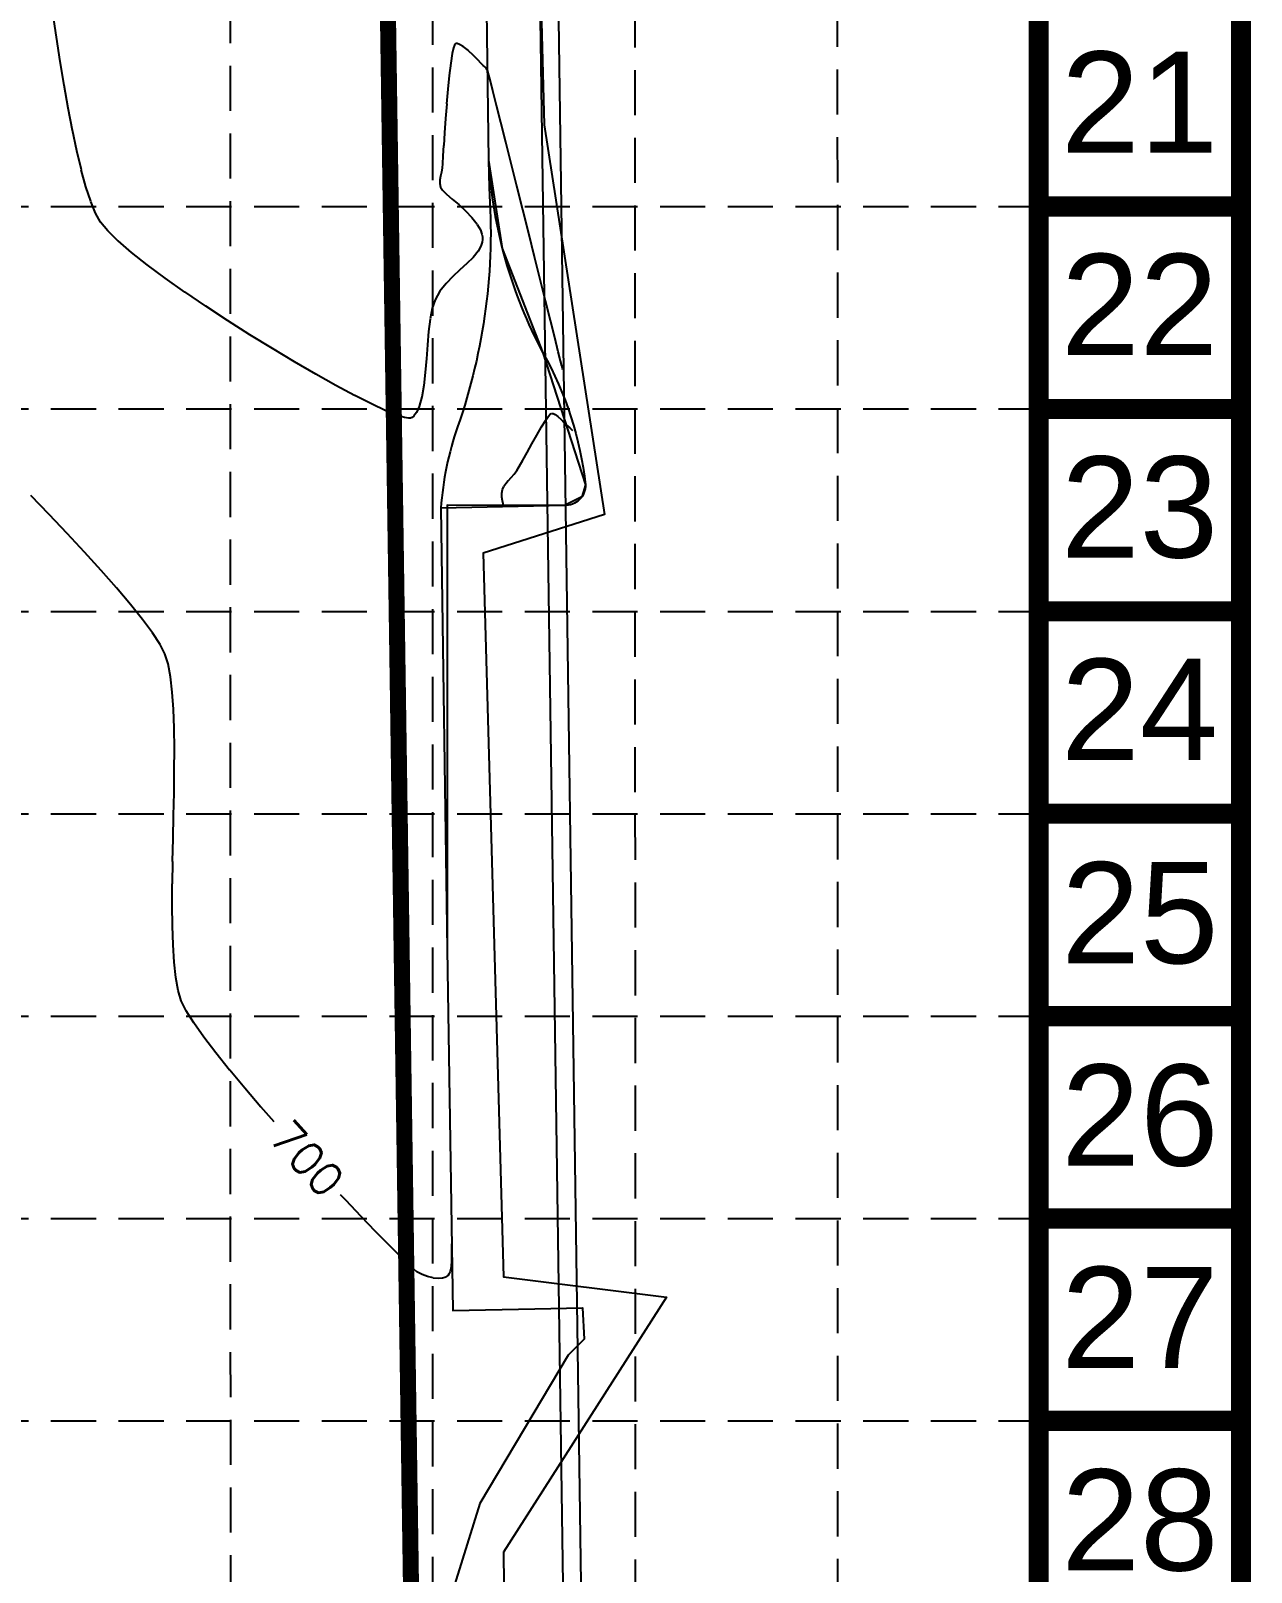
# Model space of a CAD drawing. Extents: x 5513 to 6525, y 3862 to 5479.
# Drawn here: x 6372.6 to 6524.7, y 4752.6 to 4944.7 of the extents above; entities that cross this region are included whole.
import ezdxf
from ezdxf.enums import TextEntityAlignment as Align

# ---------------------------------------------------------------- set-up
doc = ezdxf.new("R2010")
doc.units = 0
doc.header["$LTSCALE"] = 50
doc.header["$MEASUREMENT"] = 0
doc.linetypes.add('DAREA', pattern=[0.45, 0.35, -0.1])
doc.linetypes.add('HIDDEN', pattern=[0.375, 0.25, -0.125])
for name, color, linetype in [('BASE', 7, 'Continuous'), ('C-DRNA-E', 11, 'DAREA'), ('C-STRM-PIPE-E', 14, 'Continuous'), ('CONT-MJR', 6, 'Continuous'), ('CONT-MNR', 14, 'Continuous'), ('GRID', 254, 'HIDDEN'), ('v-pave-back-e', 6, 'Continuous'), ('v-prop-line', 3, 'Continuous'), ('v-site-walk-e', 14, 'Continuous'), ('v-topo-bndy', 140, 'Continuous'), ('V-TOPO-BNDY-2', 7, 'Continuous'), ('v-watr-strc-e', 2, 'Continuous')]:
    doc.layers.add(name, color=color, linetype=linetype)
doc.styles.add('L80', font='simplex', dxfattribs={"height": 4})
doc.styles.get("Standard").update_dxf_attribs({"font": 'ARIAL.TTF'})

msp = doc.modelspace()

# ---------------------------------------------------------------- linework, layer by layer
at = {"layer": 'BASE', "const_width": 2.52}
for points in [[(6523.47, 3863.46), (6523.47, 5477.65), (5514.6, 5477.65), (5514.6, 3863.46)], [(6498.25, 3888.68), (6498.25, 5452.43), (5539.82, 5452.43), (5539.82, 3888.68)]]:
    msp.add_lwpolyline(points, close=True, dxfattribs=at)
for points in [[(6523.47, 4922.77), (6498.25, 4922.77)], [(6523.47, 4897.55), (6498.25, 4897.55)], [(6523.47, 4872.33), (6498.25, 4872.33)], [(6523.47, 4847.11), (6498.25, 4847.11)], [(6523.47, 4821.89), (6498.25, 4821.89)], [(6523.47, 4796.67), (6498.25, 4796.67)], [(6523.47, 4771.44), (6498.25, 4771.44)]]:
    msp.add_lwpolyline(points, dxfattribs=at)
at = {"layer": 'C-DRNA-E', "color": 7, "const_width": 2, "flags": 128}
msp.add_lwpolyline([(5728.77, 4476.01), (6423.84, 4489.8), (6414.53, 5124.61), (6036.52, 5117.29), (6006.42, 5046.81), (5930.42, 4919.4)], dxfattribs=at)
at = {"layer": 'C-STRM-PIPE-E', "color": 7}
for p, q in [((6433.47, 5130.69), (6442.71, 4490.07)), ((6435.73, 5130.12), (6444.96, 4490.1))]:
    msp.add_line(p, q, dxfattribs=at)
at = {"layer": 'CONT-MJR', "color": 42, "extrusion": (0.721404, 0.692514, 0), "elevation": 7981.4}
msp.add_lwpolyline([(-891.08, 700), (-887.79, 700)], dxfattribs=at)
at = {"layer": 'CONT-MJR', "color": 42, "elevation": 700}
for points in [[(6377.15, 4882.04), (6374.9, 4884.41)], [(6379.32, 4879.69), (6377.15, 4882.04)], [(6383.3, 4875.24), (6381.38, 4877.42)], [(6386.54, 4871.32), (6385.03, 4873.2)], [(6387.79, 4869.65), (6386.54, 4871.32)], [(6389.74, 4865.77), (6389.34, 4867.03)], [(6390.41, 4860.12), (6390.26, 4862.27)], [(6390.49, 4857.75), (6390.41, 4860.12)], [(6390.51, 4852.51), (6390.52, 4855.2)], [(6390.48, 4849.73), (6390.51, 4852.51)], [(6390.36, 4844.01), (6390.42, 4846.88)], [(6390.27, 4838.38), (6390.31, 4841.17)], [(6390.28, 4833.13), (6390.26, 4835.69)], [(6390.5, 4828.6), (6390.36, 4830.76)], [(6392.96, 4821.04), (6392, 4822.56)], [(6394.2, 4819.27), (6392.96, 4821.04)], [(6395.7, 4817.3), (6394.2, 4819.27)], [(6411.89, 4798.93), (6411.23, 4799.63)], [(6413.82, 4796.89), (6411.89, 4798.93)], [(6415.6, 4795.05), (6413.82, 4796.89)], [(6418.53, 4792.08), (6417.19, 4793.43)], [(6425.06, 4792.88), (6425.08, 4792.28)], [(6420.35, 4790.34), (6419.6, 4791.04)], [(6425.08, 4791.45), (6425.02, 4790.63)], [(6425.08, 4792.28), (6425.08, 4791.45)], [(6422.09, 4789.43), (6421.4, 4789.7)], [(6422.78, 4789.25), (6422.09, 4789.43)], [(6423.92, 4789.21), (6423.44, 4789.17)], [(6424.24, 4789.3), (6423.92, 4789.21)], [(6424.43, 4789.4), (6424.24, 4789.3)], [(6424.89, 4790.06), (6424.74, 4789.71)]]:
    msp.add_lwpolyline(points, dxfattribs=at)
at = {"layer": 'CONT-MJR', "color": 42, "extrusion": (0.740696, 0.67184, 0), "elevation": 8003.51}
msp.add_lwpolyline([(-674.59, 700), (-671.51, 700)], dxfattribs=at)
at = {"layer": 'CONT-MJR', "color": 42, "extrusion": (0.762843, 0.646583, 0), "elevation": 8021.71}
msp.add_lwpolyline([(-410.97, 700), (-408.29, 700)], dxfattribs=at)
at = {"layer": 'CONT-MJR', "color": 42, "extrusion": (0.835741, 0.549123, 0), "elevation": 8012.57}
msp.add_lwpolyline([(560.36, 700), (562.08, 700)], dxfattribs=at)
at = {"layer": 'CONT-MJR', "color": 42, "extrusion": (0.887516, 0.460778, 0), "elevation": 7913.26}
msp.add_lwpolyline([(1375.5, 700), (1376.82, 700)], dxfattribs=at)
at = {"layer": 'CONT-MJR', "color": 42, "extrusion": (0.982559, 0.185949, 0), "elevation": 7183.08}
msp.add_lwpolyline([(3591.11, 700), (3592.74, 700)], dxfattribs=at)
at = {"layer": 'CONT-MJR', "color": 42, "extrusion": (0.993446, 0.1143, 0), "elevation": 6904.14}
msp.add_lwpolyline([(4100, 700), (4101.91, 700)], dxfattribs=at)
at = {"layer": 'CONT-MJR', "color": 42, "extrusion": (0.999923, 0.012407, 0), "elevation": 6450.27}
msp.add_lwpolyline([(4775.54, 700), (4778.09, 700)], dxfattribs=at)
at = {"layer": 'CONT-MJR', "color": 42, "extrusion": (0.999819, -0.019029, 0), "elevation": 6297.04}
msp.add_lwpolyline([(4967.6, 700), (4970.45, 700)], dxfattribs=at)
at = {"layer": 'CONT-MJR', "color": 42, "extrusion": (0.999811, -0.019459, 0), "elevation": 6294.89}
msp.add_lwpolyline([(4964.6, 700), (4967.45, 700)], dxfattribs=at)
at = {"layer": 'CONT-MJR', "color": 42, "extrusion": (0.99999, -0.004425, 0), "elevation": 6368.79}
msp.add_lwpolyline([(4863.92, 700), (4866.61, 700)], dxfattribs=at)
at = {"layer": 'CONT-MJR', "color": 42, "extrusion": (0.999484, 0.032122, 0), "elevation": 6542.23}
msp.add_lwpolyline([(4622.99, 700), (4625.37, 700)], dxfattribs=at)
at = {"layer": 'CONT-MJR', "color": 42, "extrusion": (0.994005, 0.109337, 0), "elevation": 6880.13}
msp.add_lwpolyline([(4099.02, 700), (4100.93, 700)], dxfattribs=at)
at = {"layer": 'CONT-MJR', "color": 42, "extrusion": (0.983839, 0.179055, 0), "elevation": 7151.67}
msp.add_lwpolyline([(3602.76, 700), (3604.4, 700)], dxfattribs=at)
at = {"layer": 'CONT-MJR', "color": 42, "extrusion": (0.95675, 0.290913, 0), "elevation": 7518.26}
msp.add_lwpolyline([(2755.84, 700), (2757.18, 700)], dxfattribs=at)
at = {"layer": 'CONT-MJR', "color": 42, "extrusion": (0.895667, 0.444726, 0), "elevation": 7869.82}
msp.add_lwpolyline([(1476.72, 700), (1478.11, 700)], dxfattribs=at)
at = {"layer": 'CONT-MJR', "color": 42, "extrusion": (0.780415, 0.625262, 0), "elevation": 8003.37}
msp.add_lwpolyline([(-242.23, 700), (-239.49, 700)], dxfattribs=at)
at = {"layer": 'CONT-MJR', "color": 42, "extrusion": (0.768436, 0.639926, 0), "elevation": 7997.35}
msp.add_lwpolyline([(-396.67, 700), (-393.73, 700)], dxfattribs=at)
at = {"layer": 'CONT-MJR', "color": 42, "extrusion": (0.758929, 0.651174, 0), "elevation": 7990.64}
msp.add_lwpolyline([(-517.49, 700), (-514.4, 700)], dxfattribs=at)
at = {"layer": 'CONT-MJR', "color": 42, "extrusion": (0.751136, 0.660148, 0), "elevation": 7983.93}
msp.add_lwpolyline([(-614.9, 700), (-612.42, 700)], dxfattribs=at)
at = {"layer": 'CONT-MJR', "color": 42, "extrusion": (0.714331, 0.699808, 0), "elevation": 7938.48}
msp.add_lwpolyline([(-1066.7, 700), (-1064.44, 700)], dxfattribs=at)
at = {"layer": 'CONT-MJR', "color": 42, "extrusion": (0.998746, -0.050062, 0), "elevation": 6177.05}
msp.add_lwpolyline([(5109.11, 700), (5108.91, 700)], dxfattribs=at)
at = {"layer": 'CONT-MJR', "color": 42, "extrusion": (1, 0.00087681, 0), "elevation": 6429.26}
msp.add_lwpolyline([(4787.63, 700), (4787.25, 700)], dxfattribs=at)
at = {"layer": 'CONT-MJR', "color": 42, "extrusion": (0.994053, -0.108897, 0), "elevation": 5864.87}
msp.add_lwpolyline([(5464.73, 700), (5464.64, 700)], dxfattribs=at)
at = {"layer": 'CONT-MJR', "color": 42, "extrusion": (-0.698507, -0.715604, 0), "elevation": -7912.62}
msp.add_lwpolyline([(1247.32, 700), (1245.83, 700)], dxfattribs=at)
at = {"layer": 'CONT-MJR', "color": 42, "extrusion": (-0.625804, -0.779981, 0), "elevation": -7754.25}
msp.add_lwpolyline([(2010.44, 700), (2009.94, 700)], dxfattribs=at)
at = {"layer": 'CONT-MJR', "color": 42, "extrusion": (-0.444692, -0.895683, 0), "elevation": -7145.6}
msp.add_lwpolyline([(3621.6, 700), (3620.87, 700)], dxfattribs=at)
at = {"layer": 'CONT-MJR', "color": 42, "extrusion": (-0.113908, -0.993491, 0), "elevation": -5489.68}
msp.add_lwpolyline([(5836.1, 700), (5835.44, 700)], dxfattribs=at)
at = {"layer": 'CONT-MJR', "color": 42, "extrusion": (0.564066, -0.82573, 0), "elevation": -330.95}
msp.add_lwpolyline([(8006.49, 700), (8006.38, 700)], dxfattribs=at)
at = {"layer": 'CONT-MJR', "color": 42, "extrusion": (0.654901, -0.755715, 0), "elevation": 587.95}
msp.add_lwpolyline([(7991.83, 700), (7991.73, 700)], dxfattribs=at)
at = {"layer": 'CONT-MJR', "color": 42, "extrusion": (0.786968, -0.616994, 0), "elevation": 2100.84}
msp.add_lwpolyline([(7733.37, 700), (7733.15, 700)], dxfattribs=at)
at = {"layer": 'CONT-MJR', "color": 42, "extrusion": (0.97684, -0.213969, 0), "elevation": 5251.17}
msp.add_lwpolyline([(6054.44, 700), (6053.85, 700)], dxfattribs=at)
at = {"layer": 'CONT-MNR', "color": 42, "extrusion": (0.988784, 0.14935, 0), "elevation": 7042.68}
msp.add_lwpolyline([(3936.21, 699), (3939.29, 699)], dxfattribs=at)
at = {"layer": 'CONT-MNR', "color": 42, "extrusion": (0.987844, 0.155447, 0), "elevation": 7066.83}
msp.add_lwpolyline([(3889.63, 699), (3892.69, 699)], dxfattribs=at)
at = {"layer": 'CONT-MNR', "color": 42, "extrusion": (0.976822, -0.214051, 0), "elevation": 5218.42}
msp.add_lwpolyline([(6203.36, 699), (6202.64, 699)], dxfattribs=at)
at = {"layer": 'CONT-MNR', "color": 42, "extrusion": (0.944137, -0.329552, 0), "elevation": 4437.54}
msp.add_lwpolyline([(6784.3, 699), (6783.94, 699)], dxfattribs=at)
at = {"layer": 'CONT-MNR', "color": 42, "extrusion": (0.83982, -0.542865, 0), "elevation": 2712.87}
msp.add_lwpolyline([(7639.44, 699), (7639.29, 699)], dxfattribs=at)
at = {"layer": 'CONT-MNR', "color": 42, "extrusion": (-0.579118, 0.815244, 0), "elevation": 308.65}
msp.add_lwpolyline([(-8101, 699), (-8100.95, 699)], dxfattribs=at)
at = {"layer": 'CONT-MNR', "color": 42, "extrusion": (0.282631, -0.959229, 0), "elevation": -2925.47}
msp.add_lwpolyline([(7560.7, 699), (7560.63, 699)], dxfattribs=at)
at = {"layer": 'CONT-MNR', "color": 42, "elevation": 699}
for points in [[(6425.78, 4943.08), (6425.61, 4943.08)], [(6426.07, 4942.98), (6425.78, 4943.08)], [(6428.77, 4940.59), (6428.35, 4941.05)], [(6428.99, 4940.36), (6428.77, 4940.59)], [(6429.2, 4940.18), (6428.99, 4940.36)], [(6429.63, 4939.45), (6429.53, 4939.8)], [(6429.86, 4938.56), (6429.63, 4939.45)], [(6377.29, 4935.02), (6376.78, 4937.9)], [(6430.21, 4937.19), (6429.86, 4938.56)], [(6430.67, 4935.39), (6430.21, 4937.19)], [(6431.21, 4933.24), (6430.67, 4935.39)], [(6424.31, 4933.74), (6424.19, 4931.98)], [(6431.83, 4930.8), (6431.21, 4933.24)], [(6424.08, 4930.39), (6424, 4929.08)], [(6423.9, 4927.62), (6423.81, 4927.07)], [(6423.93, 4928.12), (6423.9, 4927.62)], [(6423.61, 4926.13), (6423.59, 4925.67)], [(6433.94, 4922.38), (6433.21, 4925.3)], [(6380.09, 4923.43), (6379.49, 4925.25)], [(6425.15, 4923.71), (6425.96, 4923.02)], [(6381.32, 4920.82), (6380.69, 4921.94)], [(6425.96, 4923.02), (6426.81, 4922.25)], [(6426.81, 4922.25), (6427.6, 4921.42)], [(6434.68, 4919.42), (6433.94, 4922.38)], [(6428.67, 4919.87), (6428.85, 4919.35)], [(6428.72, 4917.84), (6428.37, 4917.21)], [(6428.85, 4919.35), (6428.91, 4919)], [(6428.92, 4918.66), (6428.87, 4918.32)], [(6387.14, 4915.51), (6385.17, 4917.06)], [(6428.37, 4917.21), (6427.75, 4916.44)], [(6389.38, 4913.85), (6387.14, 4915.51)], [(6391.83, 4912.12), (6389.38, 4913.85)], [(6425.23, 4914.06), (6424.38, 4913.17)], [(6397.16, 4908.57), (6394.44, 4910.35)], [(6437.39, 4908.59), (6436.79, 4911.02)], [(6399.94, 4906.8), (6397.16, 4908.57)], [(6422.4, 4908.76), (6422.21, 4907.22)], [(6402.73, 4905.08), (6399.94, 4906.8)], [(6422.21, 4907.22), (6422.06, 4905.55)], [(6421.93, 4903.82), (6421.79, 4902.11)], [(6410.66, 4900.48), (6408.14, 4901.89)], [(6421.61, 4900.49), (6421.37, 4899.04)], [(6437.16, 4896.65), (6437.37, 4896.89)], [(6437.37, 4896.89), (6437.48, 4896.97)], [(6437.52, 4896.99), (6437.59, 4896.99)], [(6437.99, 4896.87), (6438.32, 4896.63)], [(6438.32, 4896.63), (6438.72, 4896.25)], [(6419.93, 4896.41), (6419.7, 4896.4)], [(6420.02, 4896.44), (6419.93, 4896.41)], [(6435.69, 4894.3), (6436.28, 4895.31)], [(6438.72, 4896.25), (6439.07, 4895.87)], [(6439.33, 4895.61), (6439.58, 4895.39)], [(6439.81, 4895.18), (6440, 4895)], [(6434.49, 4892.14), (6435.08, 4893.22)], [(6435.08, 4893.22), (6435.69, 4894.3)], [(6433.95, 4891.17), (6434.49, 4892.14)], [(6431.33, 4887.05), (6431.41, 4887.53)]]:
    msp.add_lwpolyline(points, dxfattribs=at)
at = {"layer": 'CONT-MNR', "color": 42, "extrusion": (-0.514221, -0.857658, 0), "elevation": -7543.81}
msp.add_lwpolyline([(2970.12, 699), (2969.59, 699)], dxfattribs=at)
at = {"layer": 'CONT-MNR', "color": 42, "extrusion": (-0.625749, -0.780024, 0), "elevation": -7876.83}
msp.add_lwpolyline([(1920.76, 699), (1919.95, 699)], dxfattribs=at)
at = {"layer": 'CONT-MNR', "color": 42, "extrusion": (0.986519, 0.163646, 0), "elevation": 7098.89}
msp.add_lwpolyline([(3827.79, 699), (3830.8, 699)], dxfattribs=at)
at = {"layer": 'CONT-MNR', "color": 42, "extrusion": (0.99308, -0.11744, 0), "elevation": 5800.27}
msp.add_lwpolyline([(5661, 699), (5659.47, 699)], dxfattribs=at)
at = {"layer": 'CONT-MNR', "color": 42, "extrusion": (0.98846, -0.151485, 0), "elevation": 5602.38}
msp.add_lwpolyline([(5858.15, 699), (5856.91, 699)], dxfattribs=at)
at = {"layer": 'CONT-MNR', "color": 42, "extrusion": (-0.683903, -0.729573, 0), "elevation": -8001.25}
msp.add_lwpolyline([(1309.95, 699), (1309.09, 699)], dxfattribs=at)
at = {"layer": 'CONT-MNR', "color": 42, "extrusion": (0.714342, 0.699797, 0), "elevation": 8049.77}
msp.add_lwpolyline([(-968.94, 699), (-968.14, 699)], dxfattribs=at)
at = {"layer": 'CONT-MNR', "color": 42, "extrusion": (0.995183, -0.098035, 0), "elevation": 5909.63}
msp.add_lwpolyline([(5545.19, 699), (5543.46, 699)], dxfattribs=at)
at = {"layer": 'CONT-MNR', "color": 42, "extrusion": (-0.690856, -0.722992, 0), "elevation": -8013.37}
msp.add_lwpolyline([(1235.55, 699), (1235.31, 699)], dxfattribs=at)
at = {"layer": 'CONT-MNR', "color": 42, "extrusion": (0.818749, 0.574152, 0), "elevation": 8100.36}
msp.add_lwpolyline([(352.93, 699), (353.19, 699)], dxfattribs=at)
at = {"layer": 'CONT-MNR', "color": 42, "extrusion": (0.996327, -0.085635, 0), "elevation": 5978.2}
msp.add_lwpolyline([(5469.44, 699), (5467.61, 699)], dxfattribs=at)
at = {"layer": 'CONT-MNR', "color": 42, "extrusion": (0.982112, 0.188296, 0), "elevation": 7192.46}
msp.add_lwpolyline([(3643.13, 699), (3645.93, 699)], dxfattribs=at)
at = {"layer": 'CONT-MNR', "color": 42, "extrusion": (0.997017, -0.07718, 0), "elevation": 6024.37}
msp.add_lwpolyline([(5416.69, 699), (5414.85, 699)], dxfattribs=at)
at = {"layer": 'CONT-MNR', "color": 42, "extrusion": (0.978455, 0.206461, 0), "elevation": 7258.73}
msp.add_lwpolyline([(3506.62, 699), (3509.24, 699)], dxfattribs=at)
at = {"layer": 'CONT-MNR', "color": 42, "extrusion": (0.997739, -0.067204, 0), "elevation": 6078.22}
msp.add_lwpolyline([(5352.56, 699), (5350.97, 699)], dxfattribs=at)
at = {"layer": 'CONT-MNR', "color": 42, "extrusion": (0.973065, 0.23053, 0), "elevation": 7343.01}
msp.add_lwpolyline([(3324.1, 699), (3326.53, 699)], dxfattribs=at)
at = {"layer": 'CONT-MNR', "color": 42, "extrusion": (0.969813, 0.243851, 0), "elevation": 7440.05}
msp.add_lwpolyline([(3210.79, 699), (3213.55, 699)], dxfattribs=at)
at = {"layer": 'CONT-MNR', "color": 42, "extrusion": (0.964726, 0.263255, 0), "elevation": 7451.06}
msp.add_lwpolyline([(3072.08, 699), (3074.26, 699)], dxfattribs=at)
at = {"layer": 'CONT-MNR', "color": 42, "extrusion": (0.997872, -0.065209, 0), "elevation": 6088.9}
msp.add_lwpolyline([(5337.49, 699), (5336.53, 699)], dxfattribs=at)
at = {"layer": 'CONT-MNR', "color": 42, "extrusion": (0.969908, 0.243472, 0), "elevation": 7438.79}
msp.add_lwpolyline([(3210.78, 699), (3213.7, 699)], dxfattribs=at)
at = {"layer": 'CONT-MNR', "color": 42, "extrusion": (0.983746, 0.179564, 0), "elevation": 7203.66}
msp.add_lwpolyline([(3692.16, 699), (3691.66, 699)], dxfattribs=at)
at = {"layer": 'CONT-MNR', "color": 42, "extrusion": (0.981653, -0.190676, 0), "elevation": 5366.47}
msp.add_lwpolyline([(6061.04, 699), (6060.57, 699)], dxfattribs=at)
at = {"layer": 'CONT-MNR', "color": 42, "extrusion": (0.975477, -0.2201, 0), "elevation": 5181.84}
msp.add_lwpolyline([(6220.12, 699), (6219.63, 699)], dxfattribs=at)
at = {"layer": 'CONT-MNR', "color": 42, "extrusion": (0.925779, 0.378066, 0), "elevation": 7767.93}
msp.add_lwpolyline([(2144.3, 699), (2145.91, 699)], dxfattribs=at)
at = {"layer": 'CONT-MNR', "color": 42, "extrusion": (0.823006, 0.568032, 0), "elevation": 8084.39}
msp.add_lwpolyline([(404.59, 699), (404.15, 699)], dxfattribs=at)
at = {"layer": 'CONT-MNR', "color": 42, "extrusion": (0.690693, 0.723148, 0), "elevation": 7998.33}
msp.add_lwpolyline([(-1243.92, 699), (-1244.64, 699)], dxfattribs=at)
at = {"layer": 'CONT-MNR', "color": 42, "extrusion": (-0.651643, -0.758526, 0), "elevation": -7921.67}
msp.add_lwpolyline([(1664.21, 699), (1665.14, 699)], dxfattribs=at)
at = {"layer": 'CONT-MNR', "color": 42, "extrusion": (0.787615, 0.616168, 0), "elevation": 8094.9}
msp.add_lwpolyline([(-84.3, 699), (-85.39, 699)], dxfattribs=at)
at = {"layer": 'CONT-MNR', "color": 42, "extrusion": (0.770784, 0.637097, 0), "elevation": 8053.66}
msp.add_lwpolyline([(-274.02, 699), (-272.63, 699)], dxfattribs=at)
at = {"layer": 'CONT-MNR', "color": 42, "extrusion": (0.696786, 0.717279, 0), "elevation": 7975.86}
msp.add_lwpolyline([(-1151.63, 699), (-1149.82, 699)], dxfattribs=at)
at = {"layer": 'CONT-MNR', "color": 42, "extrusion": (0.871158, 0.491003, 0), "elevation": 8016.05}
msp.add_lwpolyline([(1130.28, 699), (1129.48, 699)], dxfattribs=at)
at = {"layer": 'CONT-MNR', "color": 42, "extrusion": (-0.650232, -0.759736, 0), "elevation": -7887.51}
msp.add_lwpolyline([(1653.81, 699), (1651.62, 699)], dxfattribs=at)
at = {"layer": 'CONT-MNR', "color": 42, "extrusion": (0.952774, -0.303681, 0), "elevation": 4631.66}
msp.add_lwpolyline([(6638.38, 699), (6637.87, 699)], dxfattribs=at)
at = {"layer": 'CONT-MNR', "color": 42, "extrusion": (0.998305, 0.058195, 0), "elevation": 6704.28}
msp.add_lwpolyline([(4536.54, 699), (4536.36, 699)], dxfattribs=at)
at = {"layer": 'CONT-MNR', "color": 42, "extrusion": (0.999766, -0.02163, 0), "elevation": 6321.02}
msp.add_lwpolyline([(5056.74, 699), (5056.57, 699)], dxfattribs=at)
at = {"layer": 'CONT-MNR', "color": 42, "extrusion": (0.970074, 0.242807, 0), "elevation": 7436.59}
msp.add_lwpolyline([(3206.81, 699), (3209.82, 699)], dxfattribs=at)
at = {"layer": 'CONT-MNR', "color": 42, "extrusion": (-0.675494, 0.737365, 0), "elevation": -716.74}
msp.add_lwpolyline([(-8059.53, 699), (-8058.37, 699)], dxfattribs=at)
at = {"layer": 'CONT-MNR', "color": 42, "extrusion": (0.706262, -0.70795, 0), "elevation": 1059.08}
msp.add_lwpolyline([(8022.82, 699), (8021.73, 699)], dxfattribs=at)
at = {"layer": 'CONT-MNR', "color": 42, "extrusion": (0.970105, 0.242684, 0), "elevation": 7436.19}
msp.add_lwpolyline([(3204.84, 699), (3207.75, 699)], dxfattribs=at)
at = {"layer": 'CONT-MNR', "color": 42, "extrusion": (-0.680856, 0.732417, 0), "elevation": -775.52}
msp.add_lwpolyline([(-8052.92, 699), (-8051.71, 699)], dxfattribs=at)
at = {"layer": 'CONT-MNR', "color": 42, "extrusion": (-0.561292, -0.827618, 0), "elevation": -7653.05}
msp.add_lwpolyline([(2536, 699), (2532.85, 699)], dxfattribs=at)
at = {"layer": 'CONT-MNR', "color": 42, "extrusion": (0.867245, -0.497882, 0), "elevation": 3125.15}
msp.add_lwpolyline([(7458.3, 699), (7457.09, 699)], dxfattribs=at)
at = {"layer": 'CONT-MNR', "color": 42, "extrusion": (0.783261, -0.621693, 0), "elevation": 1977.48}
msp.add_lwpolyline([(7842.29, 699), (7841.07, 699)], dxfattribs=at)
at = {"layer": 'CONT-MNR', "color": 42, "extrusion": (0.970127, 0.242598, 0), "elevation": 7435.9}
msp.add_lwpolyline([(3202.76, 699), (3205.51, 699)], dxfattribs=at)
at = {"layer": 'CONT-MNR', "color": 42, "extrusion": (0.981743, -0.190214, 0), "elevation": 5371.42}
msp.add_lwpolyline([(6042.14, 699), (6040.78, 699)], dxfattribs=at)
at = {"layer": 'CONT-MNR', "color": 42, "extrusion": (0.948502, -0.316772, 0), "elevation": 4536.52}
msp.add_lwpolyline([(6692.88, 699), (6691.76, 699)], dxfattribs=at)
at = {"layer": 'CONT-MNR', "color": 42, "extrusion": (0.97014, 0.242546, 0), "elevation": 7435.73}
msp.add_lwpolyline([(3198.46, 699), (3200.66, 699)], dxfattribs=at)
at = {"layer": 'CONT-MNR', "color": 42, "extrusion": (0.970124, 0.24261, 0), "elevation": 7435.94}
msp.add_lwpolyline([(3196.13, 699), (3197.96, 699)], dxfattribs=at)
at = {"layer": 'CONT-MNR', "color": 42, "extrusion": (-0.513831, -0.857892, 0), "elevation": -7497.95}
msp.add_lwpolyline([(2975.68, 699), (2972.47, 699)], dxfattribs=at)
at = {"layer": 'CONT-MNR', "color": 42, "extrusion": (0.997139, -0.075587, 0), "elevation": 6032.89}
msp.add_lwpolyline([(5376.94, 699), (5375.2, 699)], dxfattribs=at)
at = {"layer": 'CONT-MNR', "color": 42, "extrusion": (0.970083, 0.242773, 0), "elevation": 7436.48}
msp.add_lwpolyline([(3193.72, 699), (3194.88, 699)], dxfattribs=at)
at = {"layer": 'CONT-MNR', "color": 42, "extrusion": (0.501924, 0.864912, 0), "elevation": 7456.1}
msp.add_lwpolyline([(-3082.1, 699), (-3079.03, 699)], dxfattribs=at)
at = {"layer": 'CONT-MNR', "color": 42, "extrusion": (0.970012, 0.243056, 0), "elevation": 7437.41}
msp.add_lwpolyline([(3190.89, 699), (3191.56, 699)], dxfattribs=at)
at = {"layer": 'CONT-MNR', "color": 42, "extrusion": (0.969911, 0.243458, 0), "elevation": 7438.73}
msp.add_lwpolyline([(3187.47, 699), (3187.81, 699)], dxfattribs=at)
at = {"layer": 'CONT-MNR', "color": 42, "extrusion": (0.969804, 0.243886, 0), "elevation": 7440.14}
msp.add_lwpolyline([(3184.05, 699), (3184.19, 699)], dxfattribs=at)
at = {"layer": 'CONT-MNR', "color": 42, "extrusion": (0.472564, 0.881296, 0), "elevation": 7348.22}
msp.add_lwpolyline([(-3336.54, 699), (-3333.9, 699)], dxfattribs=at)
at = {"layer": 'CONT-MNR', "color": 42, "extrusion": (0.994078, -0.108665, 0), "elevation": 5851.08}
msp.add_lwpolyline([(5570.9, 699), (5569.28, 699)], dxfattribs=at)
at = {"layer": 'CONT-MNR', "color": 42, "extrusion": (-0.451825, -0.892106, 0), "elevation": -7268.19}
msp.add_lwpolyline([(3509.82, 699), (3507.48, 699)], dxfattribs=at)
at = {"layer": 'CONT-MNR', "color": 42, "extrusion": (0.965123, -0.261796, 0), "elevation": 4914.86}
msp.add_lwpolyline([(6409.27, 699), (6408.02, 699)], dxfattribs=at)
at = {"layer": 'CONT-MNR', "color": 42, "extrusion": (-0.422243, -0.906483, 0), "elevation": -7148.83}
msp.add_lwpolyline([(3748.93, 699), (3746.94, 699)], dxfattribs=at)
at = {"layer": 'CONT-MNR', "color": 42, "extrusion": (-0.374144, -0.927371, 0), "elevation": -6942.48}
msp.add_lwpolyline([(4120.09, 699), (4118.52, 699)], dxfattribs=at)
at = {"layer": 'CONT-MNR', "color": 42, "extrusion": (0.292115, 0.956383, 0), "elevation": 6558.06}
msp.add_lwpolyline([(-4708.9, 699), (-4707.98, 699)], dxfattribs=at)
at = {"layer": 'CONT-MNR', "color": 42, "extrusion": (-0.156161, -0.987732, 0), "elevation": -5838.84}
msp.add_lwpolyline([(5576.32, 699), (5575.83, 699)], dxfattribs=at)
at = {"layer": 'CONT-MNR', "color": 42, "extrusion": (0.45391, -0.891048, 0), "elevation": -1448.85}
msp.add_lwpolyline([(7943.23, 699), (7943.08, 699)], dxfattribs=at)
at = {"layer": 'CONT-MNR', "color": 42, "extrusion": (0.611506, -0.79124, 0), "elevation": 51.65}
msp.add_lwpolyline([(8074.42, 699), (8074.12, 699)], dxfattribs=at)
at = {"layer": 'CONT-MNR', "color": 42, "extrusion": (0.787829, -0.615894, 0), "elevation": 2042.32}
msp.add_lwpolyline([(7812.54, 699), (7812.03, 699)], dxfattribs=at)
at = {"layer": 'CONT-MNR', "color": 42, "extrusion": (0.907584, -0.419871, 0), "elevation": 3771.18}
msp.add_lwpolyline([(7141.21, 699), (7140.39, 699)], dxfattribs=at)
at = {"layer": 'CONT-MNR', "color": 42, "extrusion": (0.81588, -0.578221, 0), "elevation": 2420.6}
msp.add_lwpolyline([(7716.58, 699), (7717.18, 699)], dxfattribs=at)
at = {"layer": 'CONT-MNR', "color": 42, "extrusion": (-0.348308, 0.93738, 0), "elevation": 2348.09}
msp.add_lwpolyline([(-7740.02, 699), (-7740.06, 699)], dxfattribs=at)
at = {"layer": 'CONT-MNR', "color": 42, "extrusion": (-0.128193, -0.991749, 0), "elevation": -5681.84}
msp.add_lwpolyline([(5756.72, 699), (5756.87, 699)], dxfattribs=at)
at = {"layer": 'CONT-MNR', "color": 42, "extrusion": (-0.392918, -0.919573, 0), "elevation": -7032.63}
msp.add_lwpolyline([(3995.87, 699), (3996.13, 699)], dxfattribs=at)
at = {"layer": 'CONT-MNR', "color": 42, "extrusion": (0.847883, -0.530184, 0), "elevation": 2861.8}
msp.add_lwpolyline([(7563.07, 699), (7564.06, 699)], dxfattribs=at)
at = {"layer": 'CONT-MNR', "color": 42, "extrusion": (0.709435, 0.704771, 0), "elevation": 8018.57}
msp.add_lwpolyline([(-1064.77, 699), (-1065.14, 699)], dxfattribs=at)
at = {"layer": 'CONT-MNR', "color": 42, "extrusion": (0.678719, 0.734398, 0), "elevation": 7965.83}
msp.add_lwpolyline([(-1406.62, 699), (-1406.93, 699)], dxfattribs=at)
at = {"layer": 'CONT-MNR', "color": 42, "extrusion": (0.686781, 0.726865, 0), "elevation": 7980.87}
msp.add_lwpolyline([(-1319.22, 699), (-1319.42, 699)], dxfattribs=at)
at = {"layer": 'CONT-MNR', "color": 42, "extrusion": (0.870429, -0.492294, 0), "elevation": 3192.4}
msp.add_lwpolyline([(7423.92, 699), (7424.81, 699)], dxfattribs=at)
at = {"layer": 'CONT-MNR', "color": 42, "extrusion": (0.736575, -0.676356, 0), "elevation": 1431.3}
msp.add_lwpolyline([(7951.27, 699), (7951.79, 699)], dxfattribs=at)
at = {"layer": 'CONT-MNR', "color": 42, "extrusion": (0.75257, -0.658512, 0), "elevation": 1621.43}
msp.add_lwpolyline([(7915.21, 699), (7915.76, 699)], dxfattribs=at)
at = {"layer": 'CONT-MNR', "color": 42, "extrusion": (0.79742, -0.603424, 0), "elevation": 2179.29}
msp.add_lwpolyline([(7780.68, 699), (7781.25, 699)], dxfattribs=at)
at = {"layer": 'CONT-MNR', "color": 42, "extrusion": (0.853087, -0.521769, 0), "elevation": 2936.69}
msp.add_lwpolyline([(7528.15, 699), (7528.73, 699)], dxfattribs=at)
at = {"layer": 'CONT-MNR', "color": 42, "extrusion": (0.999317, 0.036948, 0), "elevation": 6607.5}
msp.add_lwpolyline([(4645.6, 699), (4646.09, 699)], dxfattribs=at)
at = {"layer": 'CONT-MNR', "color": 42, "extrusion": (0.913292, -0.407305, 0), "elevation": 3883.04}
msp.add_lwpolyline([(7083.29, 699), (7083.7, 699)], dxfattribs=at)
at = {"layer": 'CONT-MNR', "color": 42, "extrusion": (0.820119, -0.572193, 0), "elevation": 2477.83}
msp.add_lwpolyline([(7688.77, 699), (7689.21, 699)], dxfattribs=at)
at = {"layer": 'CONT-MNR', "color": 42, "extrusion": (0.757687, -0.652619, 0), "elevation": 1683.13}
msp.add_lwpolyline([(7901.31, 699), (7901.79, 699)], dxfattribs=at)
at = {"layer": 'CONT-MNR', "color": 42, "extrusion": (0.988538, 0.150971, 0), "elevation": 7095.36}
msp.add_lwpolyline([(3859.13, 699), (3859.6, 699)], dxfattribs=at)
at = {"layer": 'CONT-MNR', "color": 42, "extrusion": (0.9808, 0.195016, 0), "elevation": 7260.8}
msp.add_lwpolyline([(3537.7, 699), (3538.04, 699)], dxfattribs=at)
at = {"layer": 'CONT-MNR', "color": 42, "extrusion": (0.9827, 0.185203, 0), "elevation": 7225.08}
msp.add_lwpolyline([(3609.88, 699), (3610.1, 699)], dxfattribs=at)
at = {"layer": 'CONT-MNR', "color": 42, "extrusion": (0.990018, 0.14094, 0), "elevation": 7055.9}
msp.add_lwpolyline([(3930.19, 699), (3930.31, 699)], dxfattribs=at)
at = {"layer": 'CONT-MNR', "color": 42, "extrusion": (0.996067, 0.088601, 0), "elevation": 6839.1}
msp.add_lwpolyline([(4296.31, 699), (4296.36, 699)], dxfattribs=at)
at = {"layer": 'GRID', "color": 253, "linetype": 'HIDDEN', "ltscale": 0.45}
for p, q in [((6397.6, 3989.71), (6397.48, 5453)), ((6422.77, 3989.49), (6422.7, 5453)), ((6448.05, 3989.16), (6447.92, 5453)), ((6473.29, 3989.23), (6473.14, 5453)), ((5539.82, 4922.77), (6498.25, 4922.77)), ((5539.82, 4897.55), (6498.25, 4897.55)), ((5539.82, 4872.33), (6498.25, 4872.33)), ((5539.82, 4847.11), (6498.25, 4847.11)), ((5539.82, 4821.89), (6498.25, 4821.89)), ((5539.82, 4796.67), (6498.25, 4796.67)), ((5539.82, 4771.44), (6498.25, 4771.44))]:
    msp.add_line(p, q, dxfattribs=at)
at = {"layer": 'v-pave-back-e', "color": 7}
msp.add_lwpolyline([(6427.1, 5110.12), (6428.45, 5018.72), (6429.68, 4928.56, 0.109104), (6436.45, 4904.55, -0.102058), (6441.76, 4888.09, -0.426769), (6439.15, 4885.52), (6424.54, 4885.57), (6424.53, 4830.18), (6425.21, 4785.19), (6435.43, 4785.39), (6441.4, 4785.53)], format="xyb", dxfattribs=at)
at = {"layer": 'v-prop-line', "color": 7}
msp.add_line((6414.53, 5124.61), (6423.84, 4489.8), dxfattribs=at)
at = {"layer": 'v-site-walk-e', "color": 7}
msp.add_lwpolyline([(6429.74, 4925.14, -0.103017), (6425.82, 4895.33, 0.066823), (6423.74, 4885.2), (6424.53, 4830.18)], format="xyb", dxfattribs=at)
at = {"layer": 'v-topo-bndy', "color": 7}
msp.add_polyline3d([(6428.45, 5018.72, 697.65), (6429.68, 4928.56, 699.19), (6431.39, 4917.55, 699.18), (6436.45, 4904.55, 699.1), (6441.76, 4888.09, 698.91), (6441.31, 4886.62, 698.92), (6439.15, 4885.52, 698.84), (6423.74, 4885.2, 699.16), (6424.53, 4830.18, 699.64), (6425.21, 4785.19, 700.08), (6435.43, 4785.39, 699.98), (6441.4, 4785.53, 699.48), (6441.61, 4781.64, 699.54), (6439.59, 4779.61, 699.93), (6428.59, 4761.15, 699.96), (6424.87, 4749.15, 699.99)], dxfattribs=at)
at = {"layer": 'V-TOPO-BNDY-2', "color": 7}
msp.add_lwpolyline([(5564.72, 5123.27), (5858.88, 5128.23), (6404.85, 5134.98), (6431.54, 5128.63), (6436.62, 4932.96), (6444.15, 4884.39), (6428.99, 4879.6), (6431.54, 4789.4), (6451.87, 4786.85), (6431.54, 4755.09), (6434.08, 4507.78), (6470.93, 4498.89), (6474.75, 4488.72), (6453.14, 4474.75)], dxfattribs=at)
at = {"layer": 'v-watr-strc-e', "color": 7}
msp.add_lwpolyline([(6429.68, 4928.56), (6429.74, 4925.14)], dxfattribs=at)
msp.add_lwpolyline([(6429.68, 4928.56), (6429.74, 4925.14)], dxfattribs=at)

# ---------------------------------------------------------------- texts
at = {"layer": 'BASE'}
for s, p in [('21', (6510.83, 4935.79)), ('22', (6510.83, 4910.57)), ('23', (6510.83, 4885.34)), ('24', (6510.83, 4860.12)), ('25', (6510.87, 4834.77)), ('26', (6510.87, 4809.55)), ('27', (6510.87, 4784.33)), ('28', (6510.87, 4759.1))]:
    msp.add_text(s, height=12.611, dxfattribs=at).set_placement(p, align=Align.MIDDLE_CENTER)
at = {"layer": 'CONT-MJR', "color": 42, "insert": (6405.06, 4809.28, 700), "char_height": 4, "width": 15.0476, "attachment_point": 1, "rotation": 312.3674, "style": 'L80'}
msp.add_mtext('\\Fsimplex.shx;\\W1.0000000000;\\T1.0000000000;\\o\\l700', dxfattribs=at)

doc.saveas('drawing.dxf')
